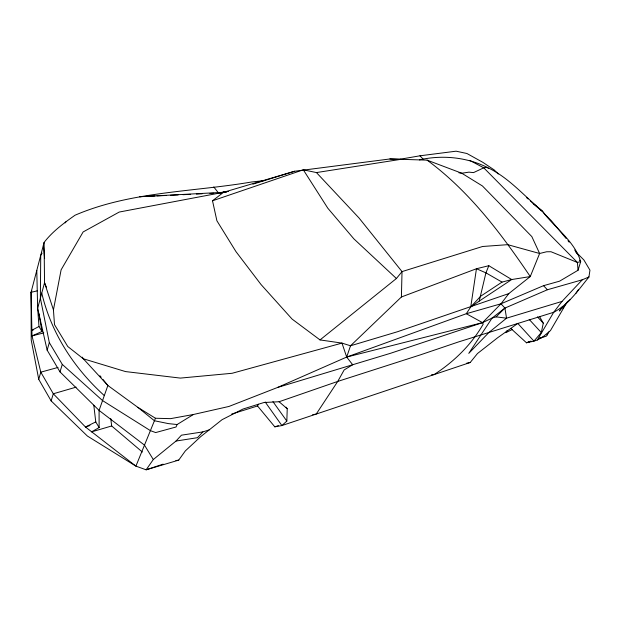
<?xml version="1.0" encoding="UTF-8"?>
<svg xmlns="http://www.w3.org/2000/svg" width="621" height="621" viewBox="0 0 621 621"><rect width="100%" height="100%" fill="white"/><g stroke="black" fill="none" stroke-linecap="round" stroke-linejoin="round"><path stroke-width="0.93" d="M264.026 180.618L251.606 181.992C192.805 192.052 130.651 191.322 75.063 215.208C63.816 223.125 52.529 231.431 44.091 242.431L44.541 282.749L37.648 308.257L38.983 326.499L41.964 331.505L32.013 335.914L40.792 372.165L53.305 393.776L85.465 426.992L135.914 466.13L146.121 469.81L178.724 460.122L185.33 450.908L200.684 436.656L222.07 419.68L242.966 409.053L264.018 402.501L279.093 401.74L337.739 381.426L420.58 354.801L458.352 341.985L553.684 312.293C568.758 304.43 578.485 289.836 588.933 277.005L589.95 270.174L583.911 259.997L575.853 251.909M312.619 414.735L316.221 414.067L337.739 381.426L344.143 369.953L352.681 364.737L346.681 357.059L350.523 345.781L401.399 296.985L402.028 271.602L358.969 217.924L316.438 172.576L303.304 169.805L212.514 200.777L216.9 220.773L235.964 251.621L261.037 284.534L292.095 319.085L320.025 339.92L341.985 343.103L350.523 345.781L397.393 331.769L508.809 293.586L530.264 276.555L539.618 253.492L531.848 236.617L482.424 185.966L461.76 173.228L427.108 160.14L389.872 158.968L294.618 171.249L223.56 192.3L119.232 212.048L83.121 231.959L61.114 269.825L53.437 309.871L54.508 324.643L67.759 346.51L83.338 358.783L107.875 385.486L137.792 407.306L154.427 420.751L168.462 423.623L177.117 424.531L193.403 414.502L228.924 406.46L277.478 387.496L346.681 357.059L466.293 313.721L501 303.785L543.522 285.676L559.575 281.173L578.05 270.251L580.682 261.588C574.425 240.637 554.576 227.899 542.172 210.907C524.14 196.057 508.661 177.35 487.12 167.328C466.239 157.074 442.012 154.792 419.385 159.869M258.406 404.232L257.544 405.971L274.808 426.829L281.895 425.564L286.832 421.085L287.228 408.742L286.102 407.174M510.889 328.517L526.461 342.761L533.944 341.139L541.302 332.561L543.282 323.168L539.626 316.671M193.403 414.502L170.565 418.647L155.452 418.251L135.914 466.13L87.382 436.035L51.132 400.887L38.727 379.315L31.213 339.99L31.05 292.351L44.091 242.431M38.727 379.315L40.792 372.165L58.032 367.43M163.129 464.135L146.121 469.81L153.294 459.54L144.483 445.125L99.081 410.411L59.996 371.886L47.149 350.151L49.323 342.613L40.365 298.181L40.73 255.301L42.081 253.127M431.455 374.836L434.048 374.603C453.92 361.787 471.401 344.779 483.192 324.162L482.556 322.633L466.293 313.721L470.757 306.914L479.218 301.1L485.925 272.852L488.828 265.71L511.727 279.535L530.264 276.555C501.062 233.403 469.437 191.346 427.108 160.14M51.132 400.887L53.305 393.776L76.111 387.147M59.996 371.886L62.286 364.395L49.323 342.613M177.117 424.531L176.054 426.992L155.669 432.565L150.398 430.632L102.55 400.576L62.286 364.395M546.954 335.177L547.769 333.43M547.016 335.224L548.902 331.893M517.751 323.362L533.944 341.139L537.351 339.998L553.684 312.293L562.021 301.402L582.304 279.784L588.933 277.005L587.427 278.2M566.631 302.8L550.462 330.589L542.661 337.087L537.351 339.998M43.819 332.879L32.013 335.914L31.05 292.351L31.943 290.884M575.939 293.306L578.586 289.332M507.334 330.356L505.735 332.716L512.566 329.34M562.09 307.123L559.311 311.02L563.138 306.813M562.828 308.125L567.741 301.247M277.478 387.496L390.586 353.271L482.556 322.633L501 303.785L508.809 293.586M65.127 222.908L66.284 221.425M265.198 402.004L281.895 425.564L470.213 362.485L477.479 353.535L497.631 337.746L517.728 323.487M320.025 339.92L396.408 278.511L402.028 271.602L482.571 246.49L507.722 244.666L539.618 253.492L546.635 251.769L550.998 251.738L577.421 262.458L580.682 261.588L579.463 260.114M153.294 459.54L176.022 441.042L181.433 435.181L202.865 431.898L209.246 429.864M202.865 431.898L197.478 437.689L176.022 441.042M82.337 357.153L83.338 358.783L125.535 371.583L180.354 378.096L232.145 373.275L341.985 343.103L346.681 357.059L482.556 322.633L492.088 318.061L496.101 316.865L504.92 308.078L547.404 289.751L582.304 279.784M565.684 304.011L570.101 299.64M501 303.785L504.92 308.078L492.088 318.061L468.77 353.372L488.913 332.468L506.542 318.185L562.021 301.402M212.514 200.777L223.56 192.3L226.184 191.951M479.218 301.1L511.727 279.535L502.024 282.105L480.708 296.186L470.757 306.914L476.447 268.746L488.828 265.71M102.985 379.47L107.875 385.486L99.081 410.411L99.127 427.566L91.504 431.898L111.679 425.967L142.372 452.041M38.983 326.499L31.687 330.318L33.503 329.844M93.794 405.202L95.766 421.915L85.465 426.992L89.929 425.54M401.399 296.985L476.447 268.746L485.925 272.852L502.024 282.105M530.963 341.185L526.461 342.761L531.025 341.24M539.059 338.344L542.661 337.087M274.808 426.829L278.41 425.626M539.245 338.492L546.542 336.054M231.718 414.044L257.544 405.971M252.91 184.15L294.618 171.249M31.05 292.351L37.353 290.807M466.48 363.269L470.213 362.485M400.017 159.255L419.959 155.801L456.093 151.19L466.93 153.503L482.866 162.353L494.238 169.96L498.267 174.004M228.062 191.423L219.5 192.883L228.078 191.447M316.438 172.576L401.05 159.31L389.872 158.968M175.875 460.557L178.724 460.122M220.222 192.797L223.56 192.3L139.616 196.71L155.017 195.995M220.408 192.789L226.013 191.998M156.942 195.91L166.568 195.46M170.418 195.281L178.118 194.924M182.931 194.699L190.631 194.342M196.407 194.078L202.182 193.806M209.882 193.449L213.733 193.271M496.101 316.865L506.542 318.185L504.92 308.078M458.911 172.809L461.76 173.228L468.94 172.149L473.536 172.607L483.759 167.825L487.12 167.328L488.525 168.609M469.918 160.474L483.759 167.825L577.421 262.458L578.05 270.251M137.792 407.306L155.452 418.251M533.229 203.688L542.172 210.907L545.797 215.44M526.624 197.703L528.098 198.945M530.295 200.816L541.737 211.132M279.093 401.74L287.228 408.742M396.408 278.511L353.877 238.86L327.834 208.237L303.304 169.805M544.47 213.857L551.355 220.742L566.111 238.464M419.959 155.801L423.188 159.193M543.522 285.676L547.404 289.751M537.476 316.904L543.282 323.168M529.193 319.411L541.302 332.561M567.959 240.676L569.185 242.151M99.927 375.713L101.145 377.219M213.795 186.96L218.545 193.046M272.93 401.601L286.832 421.085M574.689 249.968L577.305 253.966M95.766 421.915L99.127 427.566M46.389 287.135L44.541 282.749L53.437 309.871M47.149 350.151L37.648 308.257L36.786 270.391M38.875 313.675L41.964 331.505M110.763 418.585L111.679 425.967M43.408 245.031L44.611 258.615M104.312 395.593A274.746 220.082 -2.6 0 1 41.747 293.081"/></g></svg>
